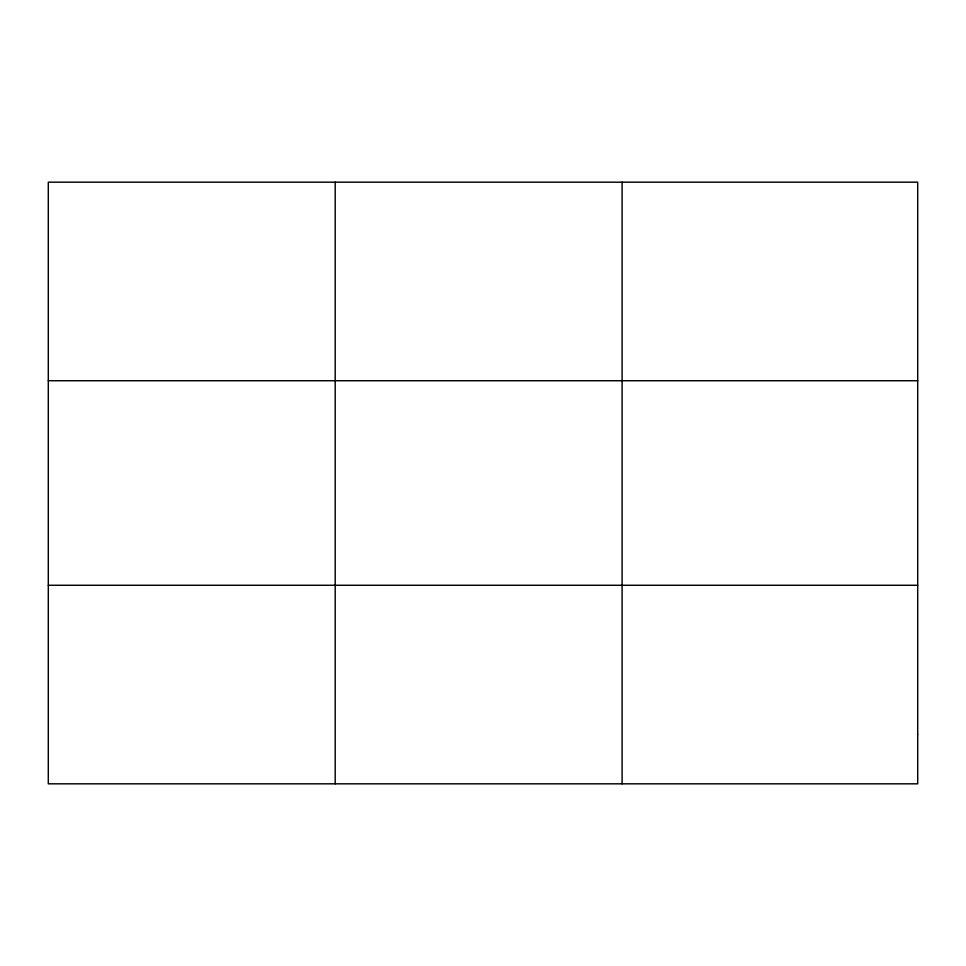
<?xml version="1.0" encoding="UTF-8"?>
<svg xmlns="http://www.w3.org/2000/svg" width="966" height="966" viewBox="0 0 966 966"><rect width="100%" height="100%" fill="white"/><g stroke="black" fill="none" stroke-linecap="round" stroke-linejoin="round"><path stroke-width="1.45" d="M335.202 783.824L335.202 182.176M622.104 783.824L622.104 182.176M48.3 380.725L917.7 380.725M48.3 585.275L917.7 585.275M917.7 734.184L917.7 783.824L48.3 783.824L48.3 182.176L917.7 182.176L917.7 734.184"/></g></svg>
